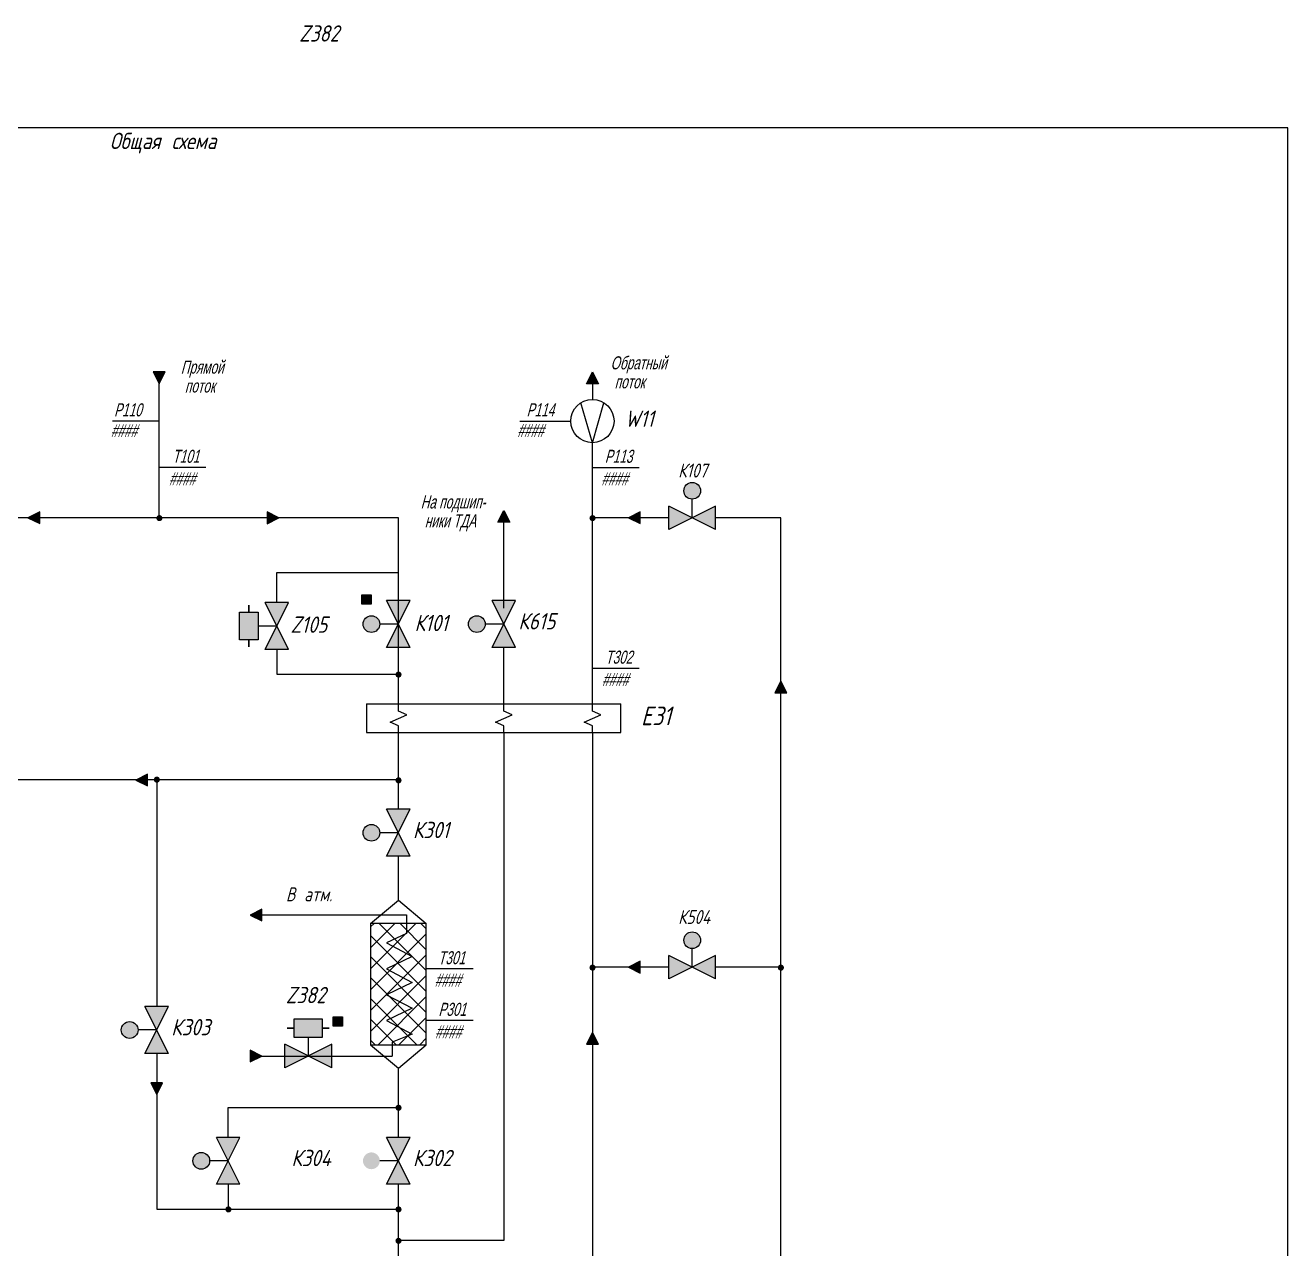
# Model space of a CAD drawing. Header units: millimetres. Extents: x 2381 to 4712, y 775 to 1681.
# Drawn here: x 2629.8 to 2901.2, y 1418.3 to 1681.3 of the extents above; entities that cross this region are included whole.
import ezdxf
from ezdxf.enums import TextEntityAlignment as Align

# ---------------------------------------------------------------- set-up
doc = ezdxf.new("R2010")
doc.units = ezdxf.units.MM
for name, color, linetype in [('shtrih', 3, 'Continuous'), ('Text1', 6, 'Continuous'), ('TONKIE', 5, 'Continuous')]:
    doc.layers.add(name, color=color, linetype=linetype)
doc.layers.add('температура', color=232, linetype='Continuous', lineweight=25)
doc.styles.add('razmer', font='txt.shx', dxfattribs={"width": 0.8, "oblique": 15})
doc.styles.get("Standard").update_dxf_attribs({"font": 'arial.ttf'})

msp = doc.modelspace()

# ---------------------------------------------------------------- hatches: boundary and pattern name
h = msp.add_hatch(color=255)
h.dxf.hatch_style = 1
h.paths.add_polyline_path([(2771.36, 1581.23, 1), (2774.96, 1581.23, 1)])
h = msp.add_hatch(color=256)
h.dxf.hatch_style = 1
h.paths.add_polyline_path([(2768.12, 1577.95), (2768.12, 1572.91), (2773.16, 1575.43)])
h.paths.add_polyline_path([(2778.2, 1572.91), (2778.2, 1577.95), (2773.16, 1575.43)])
h = msp.add_hatch(color=3)
h.dxf.hatch_style = 1
h.paths.add_polyline_path([(2702.13, 1558.89), (2702.13, 1556.89), (2704.13, 1556.89), (2704.13, 1558.89)])
h = msp.add_hatch(color=256)
h.dxf.hatch_style = 1
h.paths.add_polyline_path([(2686.38, 1557.21), (2681.34, 1557.21), (2683.86, 1552.17)])
h.paths.add_polyline_path([(2683.86, 1552.17), (2681.34, 1547.13), (2686.38, 1547.13)])
h = msp.add_hatch(color=255)
h.dxf.hatch_style = 1
h.paths.add_polyline_path([(2675.86, 1549.17), (2679.86, 1549.17), (2679.86, 1553.17), (2679.86, 1555.17), (2675.86, 1555.17)])
h = msp.add_hatch(color=255)
h.dxf.hatch_style = 1
h.paths.add_polyline_path([(2705.99, 1552.58, 1), (2702.38, 1552.58, 1)])
h = msp.add_hatch(color=253)
h.dxf.hatch_style = 1
h.paths.add_polyline_path([(2705.99, 1552.58, 1), (2702.38, 1552.58, 1)])
h.paths.add_polyline_path([(2728.66, 1552.58, 1), (2725.06, 1552.58, 1)])
h = msp.add_hatch(color=255)
h.dxf.hatch_style = 1
h.paths.add_polyline_path([(2728.66, 1552.58, 1), (2725.06, 1552.58, 1)])
h = msp.add_hatch(color=7)
h.dxf.hatch_style = 1
h.paths.add_polyline_path([(2725.06, 1552.58, 1), (2728.66, 1552.58, 1)])
h = msp.add_hatch(color=255)
h.dxf.hatch_style = 1
h.paths.add_polyline_path([(2687.61, 1463.76), (2691.61, 1463.76), (2693.61, 1463.76), (2693.61, 1467.76), (2687.61, 1467.76)])
h.paths.add_polyline_path([(2702.38, 1507.73, 1), (2705.99, 1507.73, 1)])
h = msp.add_hatch()
h.set_pattern_fill('ANSI37', color=256)
h.set_pattern_definition([(45, (-5e-13, 4.8113), (-2.245064, 2.245064), []), (135, (-5e-13, 4.8113), (-2.245064, -2.245064), [])])
h.paths.add_polyline_path([(2712.99, 1481.14), (2707.42, 1484.05), (2711.75, 1486.11), (2711.75, 1488.25), (2703.99, 1488.25), (2703.99, 1462.17), (2708.67, 1462.17), (2708.67, 1462.7), (2712.99, 1464.45), (2707.42, 1467.37), (2712.99, 1470.01), (2707.42, 1472.93), (2712.99, 1475.58), (2707.42, 1478.49)])
h.paths.add_polyline_path([(2715.99, 1488.25), (2711.75, 1488.25), (2711.75, 1486.11), (2707.42, 1484.05), (2712.99, 1481.14), (2707.42, 1478.49), (2712.99, 1475.58), (2707.42, 1472.93), (2712.99, 1470.01), (2707.42, 1467.37), (2712.99, 1464.45), (2708.67, 1462.7), (2708.67, 1462.17), (2715.99, 1462.17)])
h = msp.add_hatch(color=255)
h.dxf.hatch_style = 1
h.paths.add_polyline_path([(2771.36, 1484.63, 1), (2774.96, 1484.63, 1)])
h = msp.add_hatch(color=256)
h.dxf.hatch_style = 1
h.paths.add_polyline_path([(2768.12, 1481.35), (2768.12, 1476.31), (2773.16, 1478.83)])
h.paths.add_polyline_path([(2778.2, 1476.31), (2778.2, 1481.35), (2773.16, 1478.83)])
h = msp.add_hatch(color=256)
h.dxf.hatch_style = 1
h.paths.add_polyline_path([(2660.55, 1470.39), (2655.51, 1470.39), (2658.03, 1465.35)])
h.paths.add_polyline_path([(2660.55, 1460.31), (2658.03, 1465.35), (2655.51, 1460.31)])
h = msp.add_hatch(color=255)
h.dxf.hatch_style = 1
h.paths.add_polyline_path([(2654.03, 1465.35, 1), (2650.42, 1465.35, 1)])
h = msp.add_hatch(color=3)
h.dxf.hatch_style = 1
h.paths.add_polyline_path([(2695.95, 1468.19), (2695.95, 1466.19), (2697.95, 1466.19), (2697.95, 1468.19)])
h = msp.add_hatch(color=256)
h.dxf.hatch_style = 1
h.paths.add_polyline_path([(2690.61, 1459.76), (2685.57, 1462.28), (2685.57, 1457.24)])
h.paths.add_polyline_path([(2695.65, 1457.24), (2695.65, 1462.28), (2690.61, 1459.76)])
h = msp.add_hatch(color=256)
h.dxf.hatch_style = 1
h.paths.add_polyline_path([(2675.94, 1442.28), (2670.9, 1442.28), (2673.42, 1437.24)])
h.paths.add_polyline_path([(2673.42, 1437.24), (2670.9, 1432.2), (2675.94, 1432.2)])
h = msp.add_hatch(color=255)
h.dxf.hatch_style = 1
h.paths.add_polyline_path([(2669.42, 1437.24, 1), (2665.81, 1437.24, 1)])
h = msp.add_hatch(color=255)
h.dxf.hatch_style = 1
h.paths.add_polyline_path([(2705.99, 1437.24, 1), (2702.38, 1437.24, 1)])
at = {"layer": 'shtrih'}
h = msp.add_hatch(color=256, dxfattribs=at)
h.dxf.hatch_style = 1
h.paths.add_polyline_path([(2709.99, 1552.58), (2712.51, 1557.62), (2707.47, 1557.62)])
h.paths.add_polyline_path([(2709.99, 1552.58), (2707.47, 1547.54), (2712.51, 1547.54)])
h = msp.add_hatch(color=256, dxfattribs=at)
h.dxf.hatch_style = 1
h.paths.add_polyline_path([(2732.66, 1552.58), (2735.18, 1557.62), (2730.14, 1557.62)])
h.paths.add_polyline_path([(2732.66, 1552.58), (2730.14, 1547.54), (2735.18, 1547.54)])
h = msp.add_hatch(color=256, dxfattribs=at)
h.dxf.hatch_style = 1
h.paths.add_polyline_path([(2712.51, 1512.77), (2707.47, 1512.77), (2709.99, 1507.73)])
h.paths.add_polyline_path([(2709.99, 1507.73), (2707.47, 1502.69), (2712.51, 1502.69)])
h = msp.add_hatch(color=256, dxfattribs=at)
h.dxf.hatch_style = 1
h.paths.add_polyline_path([(2712.51, 1442.28), (2707.47, 1442.28), (2709.99, 1437.24)])
h.paths.add_polyline_path([(2709.99, 1437.24), (2707.47, 1432.2), (2712.51, 1432.2)])
at = {"layer": 'Text1'}
h = msp.add_hatch(color=256, dxfattribs=at)
h.dxf.hatch_style = 1
h.paths.add_polyline_path([(2752.98, 1604.24), (2751.7, 1606.77), (2750.42, 1604.24)])
h = msp.add_hatch(color=256, dxfattribs=at)
edge = h.paths.add_edge_path()
edge.add_arc((2751.73, 1575.35), 0.659, 0, 360)
h = msp.add_hatch(color=256, dxfattribs=at)
edge = h.paths.add_edge_path()
edge.add_arc((2751.73, 1575.35), 0.659, 0, 360)
h = msp.add_hatch(color=256, dxfattribs=at)
h.dxf.hatch_style = 1
h.paths.add_polyline_path([(2759.43, 1575.43), (2761.95, 1574.16), (2761.95, 1576.71)])
h = msp.add_hatch(color=256, dxfattribs=at)
h.dxf.hatch_style = 1
h.paths.add_polyline_path([(2790.91, 1537.8), (2793.47, 1537.8), (2792.19, 1540.32)])
h = msp.add_hatch(color=256, dxfattribs=at)
edge = h.paths.add_edge_path()
edge.add_arc((2751.73, 1478.75), 0.659, 0, 360)
h = msp.add_hatch(color=256, dxfattribs=at)
h.dxf.hatch_style = 1
h.paths.add_polyline_path([(2759.43, 1478.83), (2761.95, 1477.55), (2761.95, 1480.11)])
h = msp.add_hatch(color=256, dxfattribs=at)
edge = h.paths.add_edge_path()
edge.add_arc((2792.22, 1478.75), 0.659, 0, 360)
h = msp.add_hatch(color=256, dxfattribs=at)
h.dxf.hatch_style = 1
h.paths.add_polyline_path([(2751.7, 1464.8), (2750.43, 1462.28), (2752.98, 1462.28)])
at = {"layer": 'TONKIE'}
h = msp.add_hatch(color=256, dxfattribs=at)
h.dxf.hatch_style = 1
h.paths.add_polyline_path([(2659.85, 1606.77), (2657.3, 1606.77), (2658.58, 1604.24)])
h = msp.add_hatch(color=256, dxfattribs=at)
h.dxf.hatch_style = 1
h.paths.add_polyline_path([(2732.67, 1577), (2731.38, 1574.48), (2733.94, 1574.48)])
h = msp.add_hatch(color=256, dxfattribs=at)
h.dxf.hatch_style = 1
h.paths.add_polyline_path([(2630.36, 1575.43), (2632.88, 1574.16), (2632.88, 1576.71)])
h = msp.add_hatch(color=256, dxfattribs=at)
edge = h.paths.add_edge_path()
edge.add_arc((2658.61, 1575.35), 0.659, 0, 360)
h = msp.add_hatch(color=256, dxfattribs=at)
h.dxf.hatch_style = 1
h.paths.add_polyline_path([(2684.29, 1575.43), (2681.77, 1576.7), (2681.77, 1574.15)])
h = msp.add_hatch(color=256, dxfattribs=at)
edge = h.paths.add_edge_path()
edge.add_arc((2710.02, 1541.72), 0.659, 0, 360)
h = msp.add_hatch(color=256, dxfattribs=at)
h.dxf.hatch_style = 1
h.paths.add_polyline_path([(2656.05, 1520.35), (2653.53, 1519.07), (2656.05, 1517.8)])
h = msp.add_hatch(color=256, dxfattribs=at)
edge = h.paths.add_edge_path()
edge.add_arc((2658.06, 1519.15), 0.659, 0, 360)
h = msp.add_hatch(color=256, dxfattribs=at)
edge = h.paths.add_edge_path()
edge.add_arc((2710.02, 1519), 0.659, 0, 360)
h = msp.add_hatch(color=2, dxfattribs=at)
h.dxf.hatch_style = 1
h.paths.add_polyline_path([(2680.62, 1491.35), (2678.1, 1490.06), (2680.62, 1488.79)])
h = msp.add_hatch(color=2, dxfattribs=at)
h.dxf.hatch_style = 1
h.paths.add_polyline_path([(2678.1, 1461.04), (2678.1, 1458.48), (2680.62, 1459.76)])
h = msp.add_hatch(color=256, dxfattribs=at)
h.dxf.hatch_style = 1
h.paths.add_polyline_path([(2658.03, 1451.46), (2659.3, 1453.98), (2656.75, 1453.98)])
h = msp.add_hatch(color=256, dxfattribs=at)
edge = h.paths.add_edge_path()
edge.add_arc((2710.02, 1448.64), 0.659, 0, 360)
h = msp.add_hatch(color=256, dxfattribs=at)
edge = h.paths.add_edge_path()
edge.add_arc((2673.45, 1426.8), 0.659, 0, 360)
h = msp.add_hatch(color=256, dxfattribs=at)
edge = h.paths.add_edge_path()
edge.add_arc((2710.02, 1426.8), 0.659, 0, 360)
h = msp.add_hatch(color=256, dxfattribs=at)
edge = h.paths.add_edge_path()
edge.add_arc((2710.02, 1420.04), 0.659, 0, 360)

# ---------------------------------------------------------------- linework, layer by layer
for p, q in [((2901.19, 1659.23), (2381.19, 1659.23)), ((2901.19, 1179.87), (2901.19, 1659.23)), ((2751.7, 1591.56), (2749.23, 1600.14)), ((2751.7, 1591.56), (2754.17, 1600.14)), ((2658.58, 1596.21), (2648.53, 1596.21)), ((2736.12, 1596.21), (2747.05, 1596.21)), ((2668.63, 1586.22), (2658.58, 1586.22)), ((2751.7, 1586.22), (2761.75, 1586.22)), ((2778.2, 1577.95), (2768.12, 1572.91)), ((2778.2, 1572.91), (2768.12, 1577.95)), ((2768.12, 1572.91), (2768.12, 1577.95)), ((2773.16, 1575.43), (2773.16, 1579.43)), ((2778.2, 1572.91), (2778.2, 1577.95)), ((2702.13, 1556.89), (2702.13, 1558.89)), ((2702.13, 1558.89), (2704.13, 1558.89)), ((2704.13, 1558.89), (2704.13, 1556.89)), ((2681.34, 1547.13), (2686.38, 1557.21)), ((2686.38, 1547.13), (2681.34, 1557.21)), ((2686.38, 1557.21), (2681.34, 1557.21)), ((2704.13, 1556.89), (2702.13, 1556.89)), ((2707.47, 1547.54), (2712.51, 1557.62)), ((2712.51, 1547.54), (2707.47, 1557.62)), ((2712.51, 1557.62), (2707.47, 1557.62)), ((2730.14, 1547.54), (2735.18, 1557.62)), ((2735.18, 1547.54), (2730.14, 1557.62)), ((2735.18, 1557.62), (2730.14, 1557.62)), ((2675.86, 1549.17), (2675.86, 1555.17)), ((2675.86, 1555.17), (2679.86, 1555.17)), ((2679.86, 1555.17), (2679.86, 1553.17)), ((2679.86, 1553.17), (2679.86, 1549.17)), ((2709.99, 1552.58), (2705.99, 1552.58)), ((2732.66, 1552.58), (2728.66, 1552.58)), ((2679.86, 1552.17), (2683.86, 1552.17)), ((2679.86, 1549.17), (2675.86, 1549.17)), ((2686.38, 1547.13), (2681.34, 1547.13)), ((2712.51, 1547.54), (2707.47, 1547.54)), ((2735.18, 1547.54), (2730.14, 1547.54)), ((2761.75, 1543.06), (2751.7, 1543.06)), ((2703.17, 1535.45), (2757.84, 1535.45)), ((2703.17, 1535.45), (2703.17, 1529.28)), ((2757.84, 1529.28), (2757.84, 1535.45)), ((2703.17, 1529.28), (2757.84, 1529.28)), ((2707.47, 1502.69), (2712.51, 1512.77)), ((2712.51, 1502.69), (2707.47, 1512.77)), ((2712.51, 1512.77), (2707.47, 1512.77)), ((2709.99, 1507.73), (2705.99, 1507.73)), ((2712.51, 1502.69), (2707.47, 1502.69)), ((2703.99, 1488.25), (2709.99, 1493.25)), ((2709.99, 1493.25), (2715.99, 1488.25)), ((2715.99, 1488.25), (2703.99, 1488.25)), ((2703.99, 1488.25), (2703.99, 1462.17)), ((2715.99, 1462.17), (2715.99, 1488.25)), ((2773.16, 1478.83), (2773.16, 1482.83)), ((2778.2, 1481.35), (2768.12, 1476.31)), ((2778.2, 1476.31), (2768.12, 1481.35)), ((2768.12, 1476.31), (2768.12, 1481.35)), ((2778.2, 1476.31), (2778.2, 1481.35)), ((2726.04, 1478.46), (2715.99, 1478.46)), ((2660.55, 1470.39), (2655.51, 1470.39)), ((2655.51, 1460.31), (2660.55, 1470.39)), ((2660.55, 1460.31), (2655.51, 1470.39)), ((2687.61, 1463.76), (2687.61, 1467.76)), ((2687.61, 1467.76), (2693.61, 1467.76)), ((2693.61, 1467.76), (2693.61, 1463.76)), ((2695.95, 1466.19), (2695.95, 1468.19)), ((2695.95, 1468.19), (2697.95, 1468.19)), ((2697.95, 1466.19), (2695.95, 1466.19)), ((2697.95, 1468.19), (2697.95, 1466.19)), ((2726.04, 1467.38), (2715.99, 1467.38)), ((2658.03, 1465.35), (2654.03, 1465.35)), ((2691.61, 1463.76), (2687.61, 1463.76)), ((2690.61, 1463.76), (2690.61, 1459.76)), ((2693.61, 1463.76), (2691.61, 1463.76)), ((2660.55, 1460.31), (2655.51, 1460.31)), ((2695.65, 1462.28), (2685.57, 1457.24)), ((2695.65, 1457.24), (2685.57, 1462.28)), ((2685.57, 1457.24), (2685.57, 1462.28)), ((2695.65, 1457.24), (2695.65, 1462.28)), ((2703.99, 1462.17), (2715.99, 1462.17)), ((2703.99, 1462.17), (2709.99, 1457.17)), ((2709.99, 1457.17), (2715.99, 1462.17)), ((2670.9, 1432.2), (2675.94, 1442.28)), ((2675.94, 1432.2), (2670.9, 1442.28)), ((2675.94, 1442.28), (2670.9, 1442.28)), ((2707.47, 1432.2), (2712.51, 1442.28)), ((2712.51, 1432.2), (2707.47, 1442.28)), ((2712.51, 1442.28), (2707.47, 1442.28)), ((2673.42, 1437.24), (2669.42, 1437.24)), ((2709.99, 1437.24), (2705.99, 1437.24)), ((2675.94, 1432.2), (2670.9, 1432.2)), ((2712.51, 1432.2), (2707.47, 1432.2))]:
    msp.add_line(p, q)
at = {"color": 255, "lineweight": 30}
for p, q in [((2677.86, 1556.67), (2677.86, 1555.17)), ((2677.86, 1549.17), (2677.86, 1547.67))]:
    msp.add_line(p, q, dxfattribs=at)
at = {"color": 253, "lineweight": 30}
for p, q in [((2687.61, 1465.76), (2686.11, 1465.76)), ((2695.11, 1465.76), (2693.61, 1465.76))]:
    msp.add_line(p, q, dxfattribs=at)
for centre, radius in [((2751.7, 1596.21), 4.65), ((2773.16, 1581.23), 1.8), ((2704.19, 1552.58), 1.8), ((2726.86, 1552.58), 1.8), ((2704.19, 1507.73), 1.8), ((2773.16, 1484.63), 1.8), ((2652.22, 1465.35), 1.8), ((2667.62, 1437.24), 1.8)]:
    msp.add_circle(centre, radius)
at = {"layer": 'Text1'}
for p, q in [((2750.42, 1604.24), (2751.7, 1606.77)), ((2752.98, 1604.24), (2750.42, 1604.24)), ((2751.7, 1606.77), (2752.98, 1604.24)), ((2751.7, 1604.24), (2751.7, 1600.85)), ((2751.7, 1551.83), (2751.7, 1591.56)), ((2759.43, 1575.43), (2751.7, 1575.43)), ((2761.95, 1576.71), (2759.43, 1575.43)), ((2759.43, 1575.43), (2761.95, 1574.16)), ((2761.95, 1574.16), (2761.95, 1576.71)), ((2768.12, 1575.43), (2761.95, 1575.43)), ((2792.19, 1575.43), (2778.2, 1575.43)), ((2792.19, 1540.32), (2792.19, 1575.43)), ((2751.7, 1535.45), (2751.7, 1551.83)), ((2792.19, 1540.32), (2790.91, 1537.8)), ((2793.47, 1537.8), (2792.19, 1540.32)), ((2790.91, 1537.8), (2793.47, 1537.8)), ((2792.19, 1478.83), (2792.19, 1537.8)), ((2751.7, 1533.85), (2751.7, 1535.45)), ((2753.49, 1533.06), (2751.7, 1533.85)), ((2749.94, 1531.5), (2753.49, 1533.06)), ((2751.7, 1530.72), (2749.94, 1531.5)), ((2751.7, 1529.28), (2751.7, 1530.72)), ((2751.7, 1529.28), (2751.7, 1464.8)), ((2761.95, 1480.11), (2759.43, 1478.83)), ((2761.95, 1477.55), (2761.95, 1480.11)), ((2759.43, 1478.83), (2751.7, 1478.83)), ((2759.43, 1478.83), (2761.95, 1477.55)), ((2768.12, 1478.83), (2761.95, 1478.83)), ((2792.19, 1478.83), (2778.2, 1478.83)), ((2792.19, 1381.13), (2792.19, 1478.83)), ((2751.7, 1464.8), (2750.43, 1462.28)), ((2752.98, 1462.28), (2751.7, 1464.8)), ((2750.43, 1462.28), (2752.98, 1462.28)), ((2751.7, 1462.28), (2751.7, 1406.97))]:
    msp.add_line(p, q, dxfattribs=at)
at = {"layer": 'TONKIE'}
for p, q in [((2659.85, 1606.77), (2657.3, 1606.77)), ((2657.3, 1606.77), (2658.58, 1604.24)), ((2658.58, 1604.24), (2659.85, 1606.77)), ((2658.58, 1575.43), (2658.58, 1604.24)), ((2731.38, 1574.48), (2732.67, 1577)), ((2732.67, 1577), (2733.94, 1574.48)), ((2658.58, 1575.43), (2602.13, 1575.43)), ((2632.88, 1576.71), (2630.36, 1575.43)), ((2630.36, 1575.43), (2632.88, 1574.16)), ((2632.88, 1574.16), (2632.88, 1576.71)), ((2709.99, 1575.43), (2658.58, 1575.43)), ((2684.29, 1575.43), (2681.77, 1576.7)), ((2681.77, 1576.7), (2681.77, 1574.15)), ((2681.77, 1574.15), (2684.29, 1575.43)), ((2709.99, 1540.21), (2709.99, 1575.43)), ((2733.94, 1574.48), (2731.38, 1574.48)), ((2732.66, 1556.03), (2732.66, 1574.48)), ((2683.86, 1557.21), (2683.86, 1563.64)), ((2683.86, 1563.64), (2709.99, 1563.64)), ((2683.86, 1547.13), (2683.86, 1541.8)), ((2732.66, 1535.45), (2732.66, 1547.54)), ((2683.86, 1541.8), (2709.99, 1541.8)), ((2685.72, 1541.8), (2709.99, 1541.8)), ((2709.99, 1533.85), (2709.99, 1540.21)), ((2709.99, 1533.85), (2709.99, 1535.45)), ((2711.78, 1533.06), (2709.99, 1533.85)), ((2732.65, 1533.85), (2732.65, 1535.45)), ((2734.43, 1533.06), (2732.65, 1533.85)), ((2708.23, 1531.5), (2711.78, 1533.06)), ((2709.99, 1530.72), (2708.23, 1531.5)), ((2730.89, 1531.5), (2734.43, 1533.06)), ((2732.65, 1530.72), (2730.89, 1531.5)), ((2709.99, 1530.54), (2709.99, 1530.72)), ((2709.99, 1529.28), (2709.99, 1530.72)), ((2709.99, 1512.77), (2709.99, 1529.28)), ((2732.65, 1529.28), (2732.65, 1530.72)), ((2732.65, 1529.28), (2732.65, 1420.12)), ((2656.05, 1520.35), (2653.53, 1519.07)), ((2656.05, 1517.8), (2656.05, 1520.35)), ((2709.99, 1519.08), (2602.11, 1519.08)), ((2653.53, 1519.07), (2656.05, 1517.8)), ((2658.03, 1519.08), (2658.03, 1470.39)), ((2709.99, 1493.25), (2709.99, 1502.69)), ((2658.03, 1460.31), (2658.03, 1453.98)), ((2709.99, 1442.28), (2709.99, 1457.17)), ((2659.3, 1453.98), (2656.75, 1453.98)), ((2656.75, 1453.98), (2658.03, 1451.46)), ((2658.03, 1451.46), (2659.3, 1453.98)), ((2658.03, 1451.46), (2658.03, 1426.87)), ((2673.42, 1442.28), (2673.42, 1448.71)), ((2673.42, 1448.71), (2709.99, 1448.71)), ((2673.42, 1432.2), (2673.42, 1426.87)), ((2709.99, 1406.97), (2709.99, 1432.2)), ((2658.03, 1426.87), (2709.99, 1426.87)), ((2732.65, 1420.12), (2709.99, 1420.12))]:
    msp.add_line(p, q, dxfattribs=at)
at = {"layer": 'TONKIE', "color": 2}
for p, q in [((2680.62, 1491.35), (2678.1, 1490.06)), ((2680.62, 1488.79), (2680.62, 1491.35)), ((2680.62, 1490.07), (2711.75, 1490.07)), ((2678.1, 1490.06), (2680.62, 1488.79)), ((2678.1, 1461.04), (2678.1, 1458.48)), ((2680.62, 1459.76), (2678.1, 1461.04)), ((2678.1, 1458.48), (2680.62, 1459.76)), ((2679.82, 1459.76), (2708.67, 1459.76))]:
    msp.add_line(p, q, dxfattribs=at)
at = {"layer": 'температура', "color": 2}
for p, q in [((2711.75, 1490.07), (2711.75, 1486.11)), ((2711.75, 1486.11), (2707.42, 1484.05)), ((2707.42, 1484.05), (2712.99, 1481.14)), ((2712.99, 1481.14), (2707.42, 1478.49)), ((2707.42, 1478.49), (2712.99, 1475.58)), ((2712.99, 1475.58), (2707.42, 1472.93)), ((2707.42, 1472.93), (2712.99, 1470.01)), ((2712.99, 1470.01), (2707.42, 1467.37)), ((2707.42, 1467.37), (2712.99, 1464.45)), ((2712.99, 1464.45), (2708.67, 1462.7)), ((2708.67, 1462.7), (2708.67, 1459.76))]:
    msp.add_line(p, q, dxfattribs=at)

# ---------------------------------------------------------------- texts
at = {"style": 'razmer', "oblique": 15}
for s, height, width, p in [('Z382', 3.5, 0.8, (2688.66, 1677.75)), ('Общая схема', 3.5, 0.8, (2647.95, 1654.65)), ('К107', 3, 0.75, (2770.14, 1584.07)), ('Z105', 3.5, 0.8, (2686.81, 1550.71)), ('К101', 3.5, 0.8, (2713.47, 1551.06)), ('К615', 3.5, 0.8, (2735.79, 1551.43)), ('Е31', 4, 0.8, (2762.15, 1530.85)), ('К301', 3.5, 0.8, (2713.12, 1506.58)), ('В атм.', 3, 0.75, (2685.82, 1493.01)), ('К504', 3, 0.75, (2770.14, 1488.13)), ('Z382', 3.5, 0.8, (2685.78, 1471.11)), ('К303', 3.5, 0.8, (2661.16, 1464.2)), ('К304', 3.5, 0.8, (2686.99, 1436.09)), ('К302', 3.5, 0.8, (2713.12, 1436.09))]:
    msp.add_text(s, height=height, dxfattribs=dict(at, width=width)).set_placement(p)
at = {"oblique": 15, "width": 0.65}
for s, p in [('Обратный', (2755.61, 1607.32)), ('Прямой ', (2663.22, 1606.4)), ('поток', (2664.09, 1602.34)), ('поток', (2756.48, 1603.24)), ('Р110', (2648.88, 1597.22)), ('P114', (2737.56, 1597.22)), ('####', (2648.18, 1592.75)), ('####', (2735.58, 1592.81)), ('Т101', (2661.4, 1587.23)), ('Р113', (2754.37, 1587.23)), ('####', (2660.69, 1582.42)), ('####', (2753.66, 1582.42)), ('На подшип-', (2714.79, 1577.42)), ('ники ТДА', (2715.66, 1573.35)), ('Т302', (2754.49, 1544.07)), ('####', (2753.78, 1539.26)), ('Т301', (2718.52, 1479.48)), ('####', (2717.81, 1474.67)), ('Р301', (2718.61, 1468.39)), ('####', (2717.9, 1463.58))]:
    msp.add_text(s, height=2.8, dxfattribs=at).set_placement(p)
at = {"style": 'razmer', "oblique": 15, "width": 0.8}
msp.add_text('W11', height=3.5, dxfattribs=at).set_placement((2761.79, 1594.96), align=Align.CENTER)

doc.saveas('drawing.dxf')
